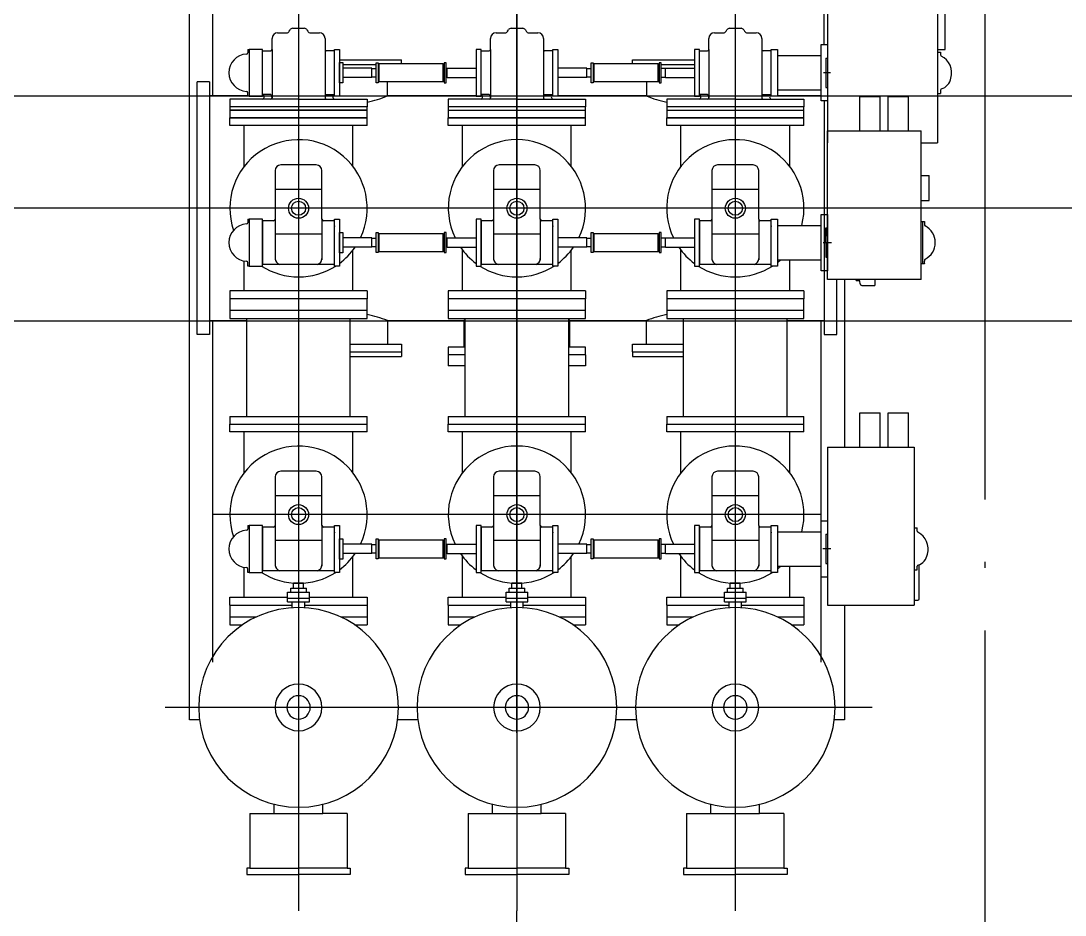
# Model space of a CAD drawing. Header units: millimetres. Extents: x 198973 to 283123, y 132052 to 191502.
# Drawn here: x 239970 to 243317, y 166158 to 169025 of the extents above; entities that cross this region are included whole.
import ezdxf

# ---------------------------------------------------------------- set-up
doc = ezdxf.new("R2010")
doc.units = ezdxf.units.MM
doc.header["$LTSCALE"] = 1000
for name, pattern in [('CENTER', [2, 1.25, -0.25, 0.25, -0.25]), ('CENTER2', [1.125, 0.75, -0.125, 0.125, -0.125]), ('DOTE', [2.42, 2, -0.2, 0.02, -0.2]), ('G', [2, 1.25, -0.25, 0.25, -0.25])]:
    doc.linetypes.add(name, pattern=pattern)
doc.layers.get('DEFPOINTS').update_dxf_attribs({"color": 8})
for name, color, linetype in [('01', 8, 'Continuous'), ('05', 8, 'G'), ('DOTE', 8, 'CENTER'), ('PUB_HATCH', 8, 'Continuous')]:
    doc.layers.add(name, color=color, linetype=linetype)

# ---------------------------------------------------------------- blocks, each defined once
blk = doc.blocks.new('角隔CJK机构2')
at = {"layer": '01'}
for p, q in [((-118, 0), (358, 0)), ((0, 4.5), (-47, 4.5)), ((-47, 4.5), (-47, 0)), ((0, 4.5), (47, 4.5)), ((47, 4.5), (21, 4.5)), ((47, 4.5), (47, 0)), ((358, 0), (358, -301)), ((-118, -301), (-118, 0)), ((-47, 0), (-47.5, 0)), ((47, 0), (47.5, 0)), ((-121, -91.9), (-121, -101.3)), ((-121, -91.9), (-119, -91.9)), ((-121, -91.9), (-121, -101.3)), ((-121, -94.9), (-121, -92.4)), ((-119, -91.9), (-118, -91.9)), ((-137, -110.1), (-137, -151.9)), ((-132.4, -105.1), (-123.7, -104.3)), ((358, -103.8), (468, -103.8)), ((468, -103.8), (468, -168.8)), ((-118, -151.9), (-137, -151.9)), ((358, -168.8), (468, -168.8)), ((358, -194.6), (468, -194.6)), ((468, -194.6), (468, -259.6)), ((358, -259.6), (468, -259.6)), ((-118, -301), (358, -301)), ((-68, -311), (-68, -301)), ((68, -301), (68, -311)), ((135, -301), (135, -326)), ((215, -301), (215, -326)), ((-68, -306), (68, -306)), ((-66.5, -311), (-68, -311)), ((-66.5, -311), (-59.5, -311)), ((-57.1, -311), (-59.5, -311)), ((68, -311), (57.1, -311)), ((135, -326), (215, -326))]:
    blk.add_line(p, q, dxfattribs=at)
for centre, radius, start, end in [((-132, -110.1), 5, 95, 180), ((-124, -101.3), 3, 275, 0), ((-57.1, -315), 4, 26.9444, 90), ((0, -286), 60, 206.9444, 333.0556), ((57.1, -315), 4, 90, 153.0556)]:
    blk.add_arc(centre, radius, start, end, dxfattribs=at)
at = {"layer": '05'}
blk.add_line((0, 13.7), (0, -13.2), dxfattribs=at)
blk = doc.blocks.new('轴连装配511125015H01')
at = {"layer": '01'}
for p, q in [((-29.5, -215), (-29.5, -10)), ((-29.5, -10), (29.5, -10)), ((-28.5, -7), (-28.5, -10)), ((28.5, -10), (28.5, -7)), ((29.5, -10), (29.5, -215)), ((-29.5, -215), (29.5, -215)), ((-28.5, -218), (-28.5, -215)), ((28.5, -215), (28.5, -218))]:
    blk.add_line(p, q, dxfattribs=at)
for points in [[(32, 0), (32, -7), (-32, -7), (-32, 0)], [(32, -225), (32, -218), (-32, -218), (-32, -225)]]:
    blk.add_lwpolyline(points, close=True, dxfattribs=at)
blk = doc.blocks.new('分合指示罩')
at = {"layer": '01'}
for p, q in [((-75, 5), (-63.9, 5)), ((-75, 0), (-75, 5)), ((75, 0), (-75, 0)), ((75, 5), (63.9, 5)), ((75, 5), (75, 0))]:
    blk.add_line(p, q, dxfattribs=at)
for centre, radius, start, end in [((0, 5), 60, 3.5833, 176.4167), ((-63.9, 9), 4, 270, 356.4167), ((63.9, 9), 4, 183.5833, 270)]:
    blk.add_arc(centre, radius, start, end, dxfattribs=at)
blk = doc.blocks.new('连接架1')
at = {"layer": '01'}
for p, q in [((-55, -20), (-55, -160)), ((55, -20), (55, -160))]:
    blk.add_line(p, q, dxfattribs=at)
for points in [[(-75, 0), (75, 0), (75, -20), (-75, -20)], [(-90, -160), (90, -160), (90, -180), (-90, -180)]]:
    blk.add_lwpolyline(points, close=True, dxfattribs=at)
blk = doc.blocks.new('接地开关底座2')
at = {"layer": '01'}
for p, q in [((153, 272.5), (181.7, 272.5)), ((190.3, 277.5), (192.9, 282)), ((201.6, 287), (220, 287)), ((220, 287), (238.4, 287)), ((247.1, 282), (249.7, 277.5)), ((258.3, 272.5), (287, 272.5)), ((135, 219), (135, 254.5)), ((305, 254.5), (305, 219)), ((105, 74.5), (105, 214.5)), ((105, 214.5), (131, 214.5)), ((135, 219), (135, 66)), ((305, 219), (305, 66)), ((335, 214.5), (309, 214.5)), ((335, 74.5), (335, 214.5)), ((131, 74.5), (105, 74.5)), ((309, 74.5), (335, 74.5)), ((0, 60), (0, 35)), ((220, 60), (0, 60)), ((0, 35), (0, 0)), ((440, 35), (0, 35)), ((135, 66), (135, 64)), ((220, 60), (440, 60)), ((305, 66), (305, 64)), ((440, 60), (440, 35)), ((440, 0), (440, 35)), ((0, 0), (440, 0))]:
    blk.add_line(p, q, dxfattribs=at)
for centre, radius, start, end in [((153, 254.5), 18, 90, 180), ((181.7, 282.5), 10, 270, 330.2057), ((201.6, 277), 10, 90, 150.2057), ((238.4, 277), 10, 29.7943, 90), ((258.3, 282.5), 10, 209.7943, 270), ((287, 254.5), 18, 0, 90), ((131, 218.5), 4, 270, 0), ((309, 218.5), 4, 180, 270), ((102.2, 67.2), 7.75, 290.7723, 69.2277), ((124.1, 66), 10.9, 357.1975, 50.7274), ((315.9, 66), 10.9, 129.2726, 182.8025), ((337.8, 67.2), 7.75, 110.7723, 249.2277), ((131, 64), 4, 270, 0), ((309, 64), 4, 180, 270)]:
    blk.add_arc(centre, radius, start, end, dxfattribs=at)
at = {"layer": 'DEFPOINTS', "color": 7, "linetype": 'ByBlock'}
for p in [(135, 171.6), (305, 171.6)]:
    blk.add_point(p, dxfattribs=at)
blk = doc.blocks.new('户内倒装PT俯视图')
at = {"layer": '01'}
for p, q in [((-515, 166), (-535, 166)), ((-535, 166), (-535, 0)), ((-515, 156), (-515, 166)), ((-515, 156), (-515, 0)), ((-340, 156), (-515, 156)), ((-340, 156), (-340, 78)), ((-340, -78), (-340, 78)), ((-340, 78), (-310.3, 78)), ((338, -35), (338, 35)), ((338, 35), (350, 35)), ((350, -35), (350, 35)), ((350, 35), (370, 35)), ((370, -35), (370, 35)), ((-535, -166), (-535, 0)), ((-515, -156), (-515, 0)), ((319.4, 20), (338, 20)), ((370, 25), (382, 25)), ((382, -25), (382, 25)), ((382, 16), (399, 16)), ((399, -16), (399, 16)), ((319.4, -20), (338, -20)), ((370, -25), (382, -25)), ((382, -16), (399, -16)), ((338, -35), (350, -35)), ((350, -35), (370, -35)), ((-340, -156), (-340, -78)), ((-340, -78), (-310.3, -78)), ((-515, -166), (-535, -166)), ((-515, -156), (-515, -166)), ((-340, -156), (-515, -156))]:
    blk.add_line(p, q, dxfattribs=at)
for radius in [320, 75, 37.5]:
    blk.add_circle((0, 0), radius, dxfattribs=at)
blk = doc.blocks.new('普通接地电动机构2')
at = {"layer": '01', "ltscale": 10}
for p, q in [((326, 0), (-180, 0)), ((-180, 0), (-180, -278)), ((-47, 5), (-47, 0)), ((47, 5), (-47, 5)), ((47, 5), (47, 0)), ((326, 0), (326, -278)), ((326, 0), (326, -278))]:
    blk.add_line(p, q, dxfattribs=at)
at = {"layer": '01'}
for p, q in [((326, -103.8), (436, -103.8)), ((436, -103.8), (436, -168.8)), ((326, -168.8), (436, -168.8)), ((326, -194.6), (436, -194.6)), ((436, -194.6), (436, -259.6)), ((326, -259.6), (436, -259.6)), ((326, -278), (-180, -278)), ((-163.9, -278), (-163.9, -290)), ((-163.9, -278), (-163.9, -290)), ((-156.9, -278), (-163.9, -278)), ((-159.9, -294), (-50.7, -294)), ((-80.3, -278), (-156.9, -278)), ((-66.5, -278.1), (-66.5, -288.1)), ((-66.5, -288.1), (-55.5, -288.1)), ((57.1, -288.1), (68, -288.1)), ((68, -278.1), (68, -288.1))]:
    blk.add_line(p, q, dxfattribs=at)
for centre, radius, start, end in [((-159.9, -290), 4, 180, 270), ((-55.5, -292.1), 4, 26.9444, 90), ((-10.7, -278.1), 43, 196.4381, 261.6634), ((0, -263.1), 60, 253.5961, 333.0556), ((57.1, -292.1), 4, 90, 153.0556)]:
    blk.add_arc(centre, radius, start, end, dxfattribs=at)
at = {"layer": '05', "color": 1, "linetype": 'CENTER2', "lineweight": -3}
blk.add_line((0, -11), (0, 14.5), dxfattribs=at)

msp = doc.modelspace()

# ---------------------------------------------------------------- linework, layer by layer
at = {"layer": 'DOTE', "linetype": 'DOTE'}
msp.add_line((243060.4, 184011), (243060.4, 162168.4), dxfattribs=at)
at = {"layer": 'PUB_HATCH'}
for p, q in [((241560.4, 173373.2, 0), (241560.4, 166172.2, 0)), ((241560.4, 166742.7, 0), (241560.4, 172713.5, 0)), ((242260.4, 171717, 0), (242260.4, 166172.2, 0)), ((242545.4, 168948.5, 0), (242545.4, 169324, 0)), ((242908.4, 169265.5, 0), (242908.4, 168633.5, 0)), ((240585.4, 168784, 0), (240585.4, 169164, 0)), ((242933.5, 168932.5, 0), (242933.5, 169092.5, 0)), ((240745.4, 168933.5, 0), (240702.4, 168933.5, 0)), ((240702.4, 168933.5, 0), (240702.4, 168783.5, 0)), ((240745.4, 168783.5, 0), (240745.4, 168933.5, 0)), ((242908.4, 168932.5, 0), (242933.5, 168932.5, 0)), ((240991.4, 168899.4, 0), (241190.4, 168899.4, 0)), ((241190.4, 168888, 0), (241190.4, 168899.4, 0)), ((241930.4, 168888, 0), (241930.4, 168899.4, 0)), ((241930.4, 168899.4, 0), (242129.4, 168899.4, 0)), ((242908.5, 168924.9, 0), (242918.5, 168924.9, 0)), ((242918.5, 168924.9, 0), (242918.5, 168915.5, 0)), ((240991.4, 168891, 0), (241002.4, 168891, 0)), ((240991.4, 168826, 0), (240991.4, 168891, 0)), ((241002.4, 168891, 0), (241002.4, 168826, 0)), ((241002.4, 168884.4, 0), (241108.9, 168884.4, 0)), ((241095.4, 168873.5, 0), (241002.4, 168873.5, 0)), ((241095.4, 168843.5, 0), (241095.4, 168873.5, 0)), ((241095.4, 168844.5, 0), (241095.4, 168872.5, 0)), ((241095.4, 168872.5, 0), (241108.9, 168872.5, 0)), ((241336.4, 168872.5, 0), (241333.9, 168872.5, 0)), ((241336.4, 168843.5, 0), (241336.4, 168873.5, 0)), ((241336.4, 168873.5, 0), (241429.4, 168873.5, 0)), ((241336.4, 168844.5, 0), (241336.4, 168872.5, 0)), ((241784.4, 168873.5, 0), (241691.4, 168873.5, 0)), ((241784.4, 168843.5, 0), (241784.4, 168873.5, 0)), ((241784.4, 168844.5, 0), (241784.4, 168872.5, 0)), ((241784.4, 168872.5, 0), (241797.9, 168872.5, 0)), ((242022.9, 168884.4, 0), (242129.4, 168884.4, 0)), ((242036.4, 168872.5, 0), (242022.9, 168872.5, 0)), ((242036.4, 168843.5, 0), (242036.4, 168873.5, 0)), ((242036.4, 168873.5, 0), (242129.4, 168873.5, 0)), ((242036.4, 168844.5, 0), (242036.4, 168872.5, 0)), ((240535.4, 168019, 0), (240535.4, 168829, 0)), ((240575.4, 168829, 0), (240535.4, 168829, 0)), ((240575.4, 168829, 0), (240575.4, 168019, 0)), ((241095.4, 168843.5, 0), (241002.4, 168843.5, 0)), ((241108.9, 168844.5, 0), (241095.4, 168844.5, 0)), ((241145.4, 168784, 0), (241145.4, 168829, 0)), ((241333.9, 168844.5, 0), (241336.4, 168844.5, 0)), ((241336.4, 168843.5, 0), (241429.4, 168843.5, 0)), ((241784.4, 168843.5, 0), (241691.4, 168843.5, 0)), ((241797.9, 168844.5, 0), (241784.4, 168844.5, 0)), ((241975.4, 168829, 0), (241975.4, 168784, 0)), ((242022.9, 168844.5, 0), (242036.4, 168844.5, 0)), ((242036.4, 168843.5, 0), (242129.4, 168843.5, 0)), ((241002.4, 168826, 0), (240991.4, 168826, 0)), ((242918.5, 168802.9, 0), (242918.5, 168792, 0)), ((223664.4, 168784, 0), (248610.4, 168784, 0)), ((240697.4, 168784, 0), (240575.4, 168784, 0)), ((240702.4, 168783.5, 0), (240745.4, 168783.5, 0)), ((240749.9, 168784, 0), (240745.4, 168784, 0)), ((241429.4, 168784, 0), (241145.4, 168784, 0)), ((241449.9, 168784, 0), (241445.4, 168784, 0)), ((241675.4, 168784, 0), (241670.9, 168784, 0)), ((241975.4, 168784, 0), (241691.4, 168784, 0)), ((242535.4, 168784, 0), (242395.4, 168784, 0)), ((242545.4, 168768.5, 0), (242545.4, 168019, 0)), ((242908.5, 168792, 0), (242918.5, 168792, 0)), ((241080.4, 168739, 0), (240640.4, 168739, 0)), ((240640.4, 168739, 0), (241080.4, 168739, 0)), ((241340.4, 168739, 0), (241780.4, 168739, 0)), ((242040.4, 168739, 0), (242480.4, 168739, 0)), ((240640.4, 168689, 0), (240640.4, 168714, 0)), ((240640.4, 168714, 0), (241080.4, 168714, 0)), ((241080.4, 168714, 0), (240640.4, 168714, 0)), ((241080.4, 168689, 0), (241080.4, 168714, 0)), ((241340.4, 168689, 0), (241340.4, 168714, 0)), ((241340.4, 168714, 0), (241780.4, 168714, 0)), ((241780.4, 168714, 0), (241340.4, 168714, 0)), ((241780.4, 168689, 0), (241780.4, 168714, 0)), ((242040.4, 168689, 0), (242040.4, 168714, 0)), ((242040.4, 168714, 0), (242480.4, 168714, 0)), ((242480.4, 168714, 0), (242040.4, 168714, 0)), ((242480.4, 168689, 0), (242480.4, 168714, 0)), ((241080.4, 168689, 0), (240640.4, 168689, 0)), ((240686.2, 168558.3, 0), (240686.2, 168689, 0)), ((241034.6, 168558.3, 0), (241034.6, 168689, 0)), ((241780.4, 168689, 0), (241340.4, 168689, 0)), ((241386.2, 168558.3, 0), (241386.2, 168689, 0)), ((241734.6, 168558.3, 0), (241734.6, 168689, 0)), ((242480.4, 168689, 0), (242040.4, 168689, 0)), ((242086.2, 168558.3, 0), (242086.2, 168689, 0)), ((242434.6, 168558.3, 0), (242434.6, 168689, 0)), ((240917.4, 168563, 0), (240803.4, 168563, 0)), ((241617.4, 168563, 0), (241503.4, 168563, 0)), ((242317.4, 168563, 0), (242203.4, 168563, 0)), ((240785.4, 168545, 0), (240785.4, 168389, 0)), ((240935.4, 168389, 0), (240935.4, 168545, 0)), ((241485.4, 168545, 0), (241485.4, 168389, 0)), ((241635.4, 168389, 0), (241635.4, 168545, 0)), ((242185.4, 168545, 0), (242185.4, 168389, 0)), ((242335.4, 168389, 0), (242335.4, 168545, 0)), ((240785.4, 168484.9, 0), (240935.4, 168484.9, 0)), ((241485.4, 168484.9, 0), (241635.4, 168484.9, 0)), ((242185.4, 168484.9, 0), (242335.4, 168484.9, 0)), ((248856.4, 168424, 0), (222510.4, 168424, 0)), ((242699.5, 168423.9, 0), (240432.9, 168423.9, 0)), ((240745.4, 168389, 0), (240702.4, 168389, 0)), ((240702.4, 168389, 0), (240702.4, 168239, 0)), ((240745.4, 168239, 0), (240745.4, 168389, 0)), ((240780.4, 168384, 0), (240745.4, 168384, 0)), ((240745.4, 168384, 0), (240745.4, 168244, 0)), ((240785.4, 168388.6, 0), (240785.4, 168314, 0)), ((240935.4, 168388.6, 0), (240935.4, 168314, 0)), ((240975.4, 168384, 0), (240940.4, 168384, 0)), ((240975.4, 168239.5, 0), (240975.4, 168384, 0)), ((241480.4, 168384, 0), (241445.4, 168384, 0)), ((241445.4, 168384, 0), (241445.4, 168244, 0)), ((241485.4, 168388.6, 0), (241485.4, 168314, 0)), ((241635.4, 168388.6, 0), (241635.4, 168314, 0)), ((241675.4, 168384, 0), (241640.4, 168384, 0)), ((241675.4, 168239.5, 0), (241675.4, 168384, 0)), ((242180.4, 168384, 0), (242145.4, 168384, 0)), ((242145.4, 168384, 0), (242145.4, 168244, 0)), ((242185.4, 168388.6, 0), (242185.4, 168314, 0)), ((242335.4, 168388.6, 0), (242335.4, 168314, 0)), ((242375.4, 168384, 0), (242340.4, 168384, 0)), ((242375.4, 168239.5, 0), (242375.4, 168384, 0)), ((240785.5, 168342.1, 0), (240935.4, 168342, 0)), ((240991.4, 168281.5, 0), (240991.4, 168346.5, 0)), ((240991.4, 168346.5, 0), (241002.4, 168346.5, 0)), ((241002.4, 168346.5, 0), (241002.4, 168281.5, 0)), ((241095.4, 168329, 0), (241002.4, 168329, 0)), ((241095.4, 168299, 0), (241095.4, 168329, 0)), ((241095.4, 168328, 0), (241108.9, 168328, 0)), ((241095.4, 168300, 0), (241095.4, 168328, 0)), ((241336.4, 168328, 0), (241333.9, 168328, 0)), ((241336.4, 168299, 0), (241336.4, 168329, 0)), ((241336.4, 168329, 0), (241429.4, 168329, 0)), ((241336.4, 168300, 0), (241336.4, 168328, 0)), ((241485.5, 168342.1, 0), (241635.4, 168342, 0)), ((241784.4, 168329, 0), (241691.4, 168329, 0)), ((241784.4, 168299, 0), (241784.4, 168329, 0)), ((241784.4, 168300, 0), (241784.4, 168328, 0)), ((241784.4, 168328, 0), (241797.9, 168328, 0)), ((242036.4, 168328, 0), (242022.9, 168328, 0)), ((242036.4, 168329, 0), (242129.4, 168329, 0)), ((242036.4, 168299, 0), (242036.4, 168329, 0)), ((242036.4, 168300, 0), (242036.4, 168328, 0)), ((242185.5, 168342.1, 0), (242335.4, 168342, 0)), ((240785.4, 168314, 0), (240785.4, 168259, 0)), ((240935.4, 168314, 0), (240935.4, 168259, 0)), ((241095.4, 168299, 0), (241002.4, 168299, 0)), ((241108.9, 168300, 0), (241095.4, 168300, 0)), ((241333.9, 168300, 0), (241336.4, 168300, 0)), ((241336.4, 168299, 0), (241429.4, 168299, 0)), ((241485.4, 168314, 0), (241485.4, 168259, 0)), ((241635.4, 168314, 0), (241635.4, 168259, 0)), ((241784.4, 168299, 0), (241691.4, 168299, 0)), ((241797.9, 168300, 0), (241784.4, 168300, 0)), ((242022.9, 168300, 0), (242036.4, 168300, 0)), ((242036.4, 168299, 0), (242129.4, 168299, 0)), ((242185.4, 168314, 0), (242185.4, 168259, 0)), ((242335.4, 168314, 0), (242335.4, 168259, 0)), ((241002.4, 168281.5, 0), (240991.4, 168281.5, 0)), ((241034.6, 168159, 0), (241034.6, 168289.6, 0)), ((241386.2, 168159, 0), (241386.2, 168289.6, 0)), ((241734.6, 168159, 0), (241734.6, 168289.6, 0)), ((242086.2, 168159, 0), (242086.2, 168289.6, 0)), ((242434.6, 168159, 0), (242434.6, 168259, 0)), ((240686.2, 168159, 0), (240686.2, 168255, 0)), ((240702.4, 168239, 0), (240745.4, 168239, 0)), ((240975.4, 168244, 0), (240745.4, 168244, 0)), ((241675.4, 168244, 0), (241445.4, 168244, 0)), ((242375.4, 168244, 0), (242145.4, 168244, 0)), ((242585.4, 168019, 0), (242585.4, 168196, 0)), ((241080.4, 168159, 0), (240640.4, 168159, 0)), ((240640.4, 168159, 0), (240640.4, 168134, 0)), ((241080.4, 168159, 0), (241080.4, 168134, 0)), ((241780.4, 168159, 0), (241340.4, 168159, 0)), ((241340.4, 168159, 0), (241340.4, 168134, 0)), ((241780.4, 168159, 0), (241780.4, 168134, 0)), ((242040.4, 168159, 0), (242040.4, 168134, 0)), ((242480.4, 168159, 0), (242040.4, 168159, 0)), ((242480.4, 168159, 0), (242480.4, 168134, 0)), ((241080.4, 168134, 0), (240640.4, 168134, 0)), ((240640.4, 168134, 0), (240640.4, 168096, 0)), ((241080.4, 168096, 0), (241080.4, 168134, 0)), ((241780.4, 168134, 0), (241340.4, 168134, 0)), ((241340.4, 168134, 0), (241340.4, 168096, 0)), ((241780.4, 168096, 0), (241780.4, 168134, 0)), ((242040.4, 168134, 0), (242040.4, 168096, 0)), ((242480.4, 168134, 0), (242040.4, 168134, 0)), ((242480.4, 168096, 0), (242480.4, 168134, 0)), ((241080.4, 168096, 0), (240640.4, 168096, 0)), ((240640.4, 168096, 0), (240640.4, 168071, 0)), ((241080.4, 168071, 0), (241080.4, 168096, 0)), ((241780.4, 168096, 0), (241340.4, 168096, 0)), ((241340.4, 168096, 0), (241340.4, 168071, 0)), ((241780.4, 168071, 0), (241780.4, 168096, 0)), ((242040.4, 168096, 0), (242040.4, 168071, 0)), ((242480.4, 168096, 0), (242040.4, 168096, 0)), ((242480.4, 168071, 0), (242480.4, 168096, 0)), ((223889.4, 168064, 0), (248833.4, 168063.6, 0)), ((240575.4, 168064, 0), (240694.4, 168064, 0)), ((240585.4, 166969.5, 0), (240585.4, 168064, 0)), ((240640.4, 168071, 0), (241080.4, 168071, 0)), ((241145.4, 168064, 0), (241390.4, 168064, 0)), ((241145.4, 168064, 0), (241145.4, 167988.5, 0)), ((241340.4, 168071, 0), (241780.4, 168071, 0)), ((241390.4, 168064, 0), (241390.4, 167979, 0)), ((241730.4, 168064, 0), (241975.4, 168064, 0)), ((241730.4, 167979, 0), (241730.4, 168064, 0)), ((241975.4, 167988.5, 0), (241975.4, 168064, 0)), ((242040.4, 168071, 0), (242480.4, 168071, 0)), ((242426.4, 168064, 0), (242545.4, 168064, 0)), ((242535.4, 166969.5, 0), (242535.4, 168064, 0)), ((240575.4, 168019, 0), (240535.4, 168019, 0)), ((242545.4, 168019, 0), (242585.4, 168019, 0)), ((241026.4, 167988.5, 0), (241190.4, 167988.5, 0)), ((241026.4, 167963.5, 0), (241190.4, 167963.5, 0)), ((241190.4, 167988.5, 0), (241190.4, 167963.5, 0)), ((241190.4, 167963.5, 0), (241190.4, 167948.5, 0)), ((241340.4, 167979, 0), (241340.4, 167954, 0)), ((241394.4, 167979, 0), (241340.4, 167979, 0)), ((241390.4, 167984, 0), (241390.4, 167979, 0)), ((241780.4, 167979, 0), (241726.4, 167979, 0)), ((241730.4, 167979, 0), (241730.4, 167984, 0)), ((241780.4, 167954, 0), (241780.4, 167979, 0)), ((241930.4, 167963.5, 0), (241930.4, 167988.5, 0)), ((241930.4, 167988.5, 0), (242094.4, 167988.5, 0)), ((241930.4, 167963.5, 0), (241930.4, 167948.5, 0)), ((241930.4, 167963.5, 0), (242094.4, 167963.5, 0)), ((241026.4, 167948.5, 0), (241190.4, 167948.5, 0)), ((241340.4, 167954, 0), (241340.4, 167919, 0)), ((241394.4, 167954, 0), (241340.4, 167954, 0)), ((241780.4, 167954, 0), (241726.4, 167954, 0)), ((241780.4, 167954, 0), (241780.4, 167919, 0)), ((241930.4, 167948.5, 0), (242094.4, 167948.5, 0)), ((241394.4, 167919, 0), (241340.4, 167919, 0)), ((241780.4, 167919, 0), (241726.4, 167919, 0)), ((240640.4, 167757, 0), (241080.4, 167757, 0)), ((240640.4, 167757, 0), (240640.4, 167732, 0)), ((241080.4, 167732, 0), (241080.4, 167757, 0)), ((241340.4, 167757, 0), (241780.4, 167757, 0)), ((241340.4, 167757, 0), (241340.4, 167732, 0)), ((241780.4, 167732, 0), (241780.4, 167757, 0)), ((242040.4, 167757, 0), (242040.4, 167732, 0)), ((242040.4, 167757, 0), (242480.4, 167757, 0)), ((242480.4, 167732, 0), (242480.4, 167757, 0)), ((240640.4, 167732, 0), (241080.4, 167732, 0)), ((240640.4, 167707, 0), (240640.4, 167732, 0)), ((241080.4, 167707, 0), (241080.4, 167732, 0)), ((241340.4, 167732, 0), (241780.4, 167732, 0)), ((241340.4, 167707, 0), (241340.4, 167732, 0)), ((241780.4, 167707, 0), (241780.4, 167732, 0)), ((242040.4, 167707, 0), (242040.4, 167732, 0)), ((242040.4, 167732, 0), (242480.4, 167732, 0)), ((242480.4, 167707, 0), (242480.4, 167732, 0)), ((240860.4, 167707, 0), (240640.4, 167707, 0)), ((240686.2, 167576.4, 0), (240686.2, 167707, 0)), ((241080.4, 167707, 0), (240860.4, 167707, 0)), ((241034.6, 167576.4, 0), (241034.6, 167707, 0)), ((241560.4, 167707, 0), (241340.4, 167707, 0)), ((241386.2, 167576.4, 0), (241386.2, 167707, 0)), ((241780.4, 167707, 0), (241560.4, 167707, 0)), ((241734.6, 167576.4, 0), (241734.6, 167707, 0)), ((242260.4, 167707, 0), (242040.4, 167707, 0)), ((242086.2, 167576.4, 0), (242086.2, 167707, 0)), ((242480.4, 167707, 0), (242260.4, 167707, 0)), ((242434.6, 167576.4, 0), (242434.6, 167707, 0)), ((240785.4, 167563, 0), (240785.4, 167407, 0)), ((240917.4, 167581, 0), (240803.4, 167581, 0)), ((240935.4, 167407, 0), (240935.4, 167563, 0)), ((241485.4, 167563, 0), (241485.4, 167407, 0)), ((241617.4, 167581, 0), (241503.4, 167581, 0)), ((241635.4, 167407, 0), (241635.4, 167563, 0)), ((242185.4, 167563, 0), (242185.4, 167407, 0)), ((242317.4, 167581, 0), (242203.4, 167581, 0)), ((242335.4, 167407, 0), (242335.4, 167563, 0)), ((240785.4, 167503, 0), (240935.4, 167503, 0)), ((241485.4, 167503, 0), (241635.4, 167503, 0)), ((242185.4, 167503, 0), (242335.4, 167503, 0)), ((242536.9, 167442, 0), (240584, 167442, 0)), ((240745.4, 167407, 0), (240702.4, 167407, 0)), ((240702.4, 167407, 0), (240702.4, 167257, 0)), ((240745.4, 167257, 0), (240745.4, 167407, 0)), ((240780.4, 167402, 0), (240745.4, 167402, 0)), ((240745.4, 167402, 0), (240745.4, 167262, 0)), ((240785.4, 167406.6, 0), (240785.4, 167332, 0)), ((240935.4, 167406.6, 0), (240935.4, 167332, 0)), ((240975.4, 167402, 0), (240940.4, 167402, 0)), ((240975.4, 167257.5, 0), (240975.4, 167402, 0)), ((241480.4, 167402, 0), (241445.4, 167402, 0)), ((241445.4, 167402, 0), (241445.4, 167262, 0)), ((241485.4, 167406.6, 0), (241485.4, 167332, 0)), ((241635.4, 167406.6, 0), (241635.4, 167332, 0)), ((241675.4, 167402, 0), (241640.4, 167402, 0)), ((241675.4, 167257.5, 0), (241675.4, 167402, 0)), ((242180.4, 167402, 0), (242145.4, 167402, 0)), ((242145.4, 167402, 0), (242145.4, 167262, 0)), ((242185.4, 167406.6, 0), (242185.4, 167332, 0)), ((242335.4, 167406.6, 0), (242335.4, 167332, 0)), ((242375.4, 167402, 0), (242340.4, 167402, 0)), ((242375.4, 167257.5, 0), (242375.4, 167402, 0)), ((240785.5, 167360.2, 0), (240935.4, 167360, 0)), ((240991.4, 167299.5, 0), (240991.4, 167364.5, 0)), ((240991.4, 167364.5, 0), (241002.4, 167364.5, 0)), ((241002.4, 167364.5, 0), (241002.4, 167299.5, 0)), ((241485.5, 167360.2, 0), (241635.4, 167360, 0)), ((242185.5, 167360.2, 0), (242335.4, 167360, 0)), ((240785.4, 167332, 0), (240785.4, 167277, 0)), ((240935.4, 167332, 0), (240935.4, 167277, 0)), ((241095.4, 167347, 0), (241002.4, 167347, 0)), ((241095.4, 167317, 0), (241095.4, 167347, 0)), ((241095.4, 167346, 0), (241108.9, 167346, 0)), ((241095.4, 167318, 0), (241095.4, 167346, 0)), ((241336.4, 167346, 0), (241333.9, 167346, 0)), ((241336.4, 167317, 0), (241336.4, 167347, 0)), ((241336.4, 167347, 0), (241429.4, 167347, 0)), ((241336.4, 167318, 0), (241336.4, 167346, 0)), ((241485.4, 167332, 0), (241485.4, 167277, 0)), ((241635.4, 167332, 0), (241635.4, 167277, 0)), ((241784.4, 167347, 0), (241691.4, 167347, 0)), ((241784.4, 167317, 0), (241784.4, 167347, 0)), ((241784.4, 167318, 0), (241784.4, 167346, 0)), ((241784.4, 167346, 0), (241797.9, 167346, 0)), ((242036.4, 167346, 0), (242022.9, 167346, 0)), ((242036.4, 167347, 0), (242129.4, 167347, 0)), ((242036.4, 167317, 0), (242036.4, 167347, 0)), ((242036.4, 167318, 0), (242036.4, 167346, 0)), ((242185.4, 167332, 0), (242185.4, 167277, 0)), ((242335.4, 167332, 0), (242335.4, 167277, 0)), ((241002.4, 167299.5, 0), (240991.4, 167299.5, 0)), ((241095.4, 167317, 0), (241002.4, 167317, 0)), ((241034.6, 167177, 0), (241034.6, 167307.6, 0)), ((241108.9, 167318, 0), (241095.4, 167318, 0)), ((241333.9, 167318, 0), (241336.4, 167318, 0)), ((241336.4, 167317, 0), (241429.4, 167317, 0)), ((241386.2, 167177, 0), (241386.2, 167307.6, 0)), ((241784.4, 167317, 0), (241691.4, 167317, 0)), ((241734.6, 167177, 0), (241734.6, 167307.6, 0)), ((241797.9, 167318, 0), (241784.4, 167318, 0)), ((242022.9, 167318, 0), (242036.4, 167318, 0)), ((242036.4, 167317, 0), (242129.4, 167317, 0)), ((242086.2, 167177, 0), (242086.2, 167307.6, 0)), ((240686.2, 167177, 0), (240686.2, 167273.1, 0)), ((240702.4, 167257, 0), (240745.4, 167257, 0)), ((240975.4, 167262, 0), (240745.4, 167262, 0)), ((241675.4, 167262, 0), (241445.4, 167262, 0)), ((242375.4, 167262, 0), (242145.4, 167262, 0)), ((242434.6, 167177, 0), (242434.6, 167277, 0)), ((240640.4, 167177, 0), (240825.4, 167177, 0)), ((240640.4, 167152, 0), (240640.4, 167177, 0)), ((240895.4, 167177, 0), (241080.4, 167177, 0)), ((241080.4, 167177, 0), (241080.4, 167152, 0)), ((241340.4, 167177, 0), (241525.4, 167177, 0)), ((241340.4, 167152, 0), (241340.4, 167177, 0)), ((241595.4, 167177, 0), (241780.4, 167177, 0)), ((241780.4, 167177, 0), (241780.4, 167152, 0)), ((242040.4, 167152, 0), (242040.4, 167177, 0)), ((242040.4, 167177, 0), (242225.4, 167177, 0)), ((242295.4, 167177, 0), (242480.4, 167177, 0)), ((242480.4, 167177, 0), (242480.4, 167152, 0)), ((240640.4, 167152, 0), (240840.4, 167152, 0)), ((240640.4, 167152, 0), (240640.4, 167114, 0)), ((240880.4, 167152, 0), (241080.4, 167152, 0)), ((241080.4, 167152, 0), (241080.4, 167114, 0)), ((241340.4, 167152, 0), (241540.4, 167152, 0)), ((241340.4, 167152, 0), (241340.4, 167114, 0)), ((241580.4, 167152, 0), (241780.4, 167152, 0)), ((241780.4, 167152, 0), (241780.4, 167114, 0)), ((242040.4, 167152, 0), (242240.4, 167152, 0)), ((242040.4, 167152, 0), (242040.4, 167114, 0)), ((242280.4, 167152, 0), (242480.4, 167152, 0)), ((242480.4, 167152, 0), (242480.4, 167114, 0)), ((240640.4, 167114, 0), (240640.4, 167089, 0)), ((240640.4, 167114, 0), (240725.1, 167114, 0)), ((240640.4, 167089, 0), (240681.1, 167089, 0)), ((240995.7, 167114, 0), (241080.4, 167114, 0)), ((241039.8, 167089, 0), (241080.4, 167089, 0)), ((241080.4, 167114, 0), (241080.4, 167089, 0)), ((241340.4, 167114, 0), (241340.4, 167089, 0)), ((241340.4, 167114, 0), (241425.1, 167114, 0)), ((241340.4, 167089, 0), (241381.1, 167089, 0)), ((241695.7, 167114, 0), (241780.4, 167114, 0)), ((241739.8, 167089, 0), (241780.4, 167089, 0)), ((241780.4, 167114, 0), (241780.4, 167089, 0)), ((242040.4, 167114, 0), (242125.1, 167114, 0)), ((242040.4, 167114, 0), (242040.4, 167089, 0)), ((242040.4, 167089, 0), (242081.1, 167089, 0)), ((242395.7, 167114, 0), (242480.4, 167114, 0)), ((242439.8, 167089, 0), (242480.4, 167089, 0)), ((242480.4, 167114, 0), (242480.4, 167089, 0)), ((242699.5, 166823.9, 0), (240432.9, 166823.9, 0)), ((241560.4, 165927.6, 0), (241560.4, 166172.2, 0))]:
    msp.add_line(p, q, dxfattribs=at)
at = {"layer": 'PUB_HATCH', "ltscale": 0.1}
msp.add_line((240860.4, 171717, 0), (240860.4, 166172.2, 0), dxfattribs=at)
at = {"layer": 'PUB_HATCH', "ltscale": 10}
for p, q in [((242555.4, 169265.5, 0), (242555.4, 168633.5, 0)), ((242550.4, 168905.5, 0), (242550.4, 168811.5, 0)), ((242550.4, 168905.5, 0), (242555.4, 168905.5, 0)), ((242550.4, 168905.4, 0), (242555.4, 168905.4, 0)), ((242550.4, 168905.4, 0), (242550.4, 168811.4, 0)), ((242550.4, 168811.5, 0), (242555.4, 168811.5, 0)), ((242550.4, 168811.4, 0), (242555.4, 168811.4, 0)), ((242856.4, 168633.5, 0), (242908.4, 168633.5, 0))]:
    msp.add_line(p, q, dxfattribs=at)
at = {"layer": 'PUB_HATCH', "color": 1, "linetype": 'CENTER2', "lineweight": -3}
msp.add_line((242565.9, 168858.5, 0), (242543.4, 168858.5, 0), dxfattribs=at)
at = {"layer": 'PUB_HATCH', "ltscale": 100}
for p, q in [((240694.4, 167757, 0), (240694.4, 168071, 0)), ((241026.4, 167757, 0), (241026.4, 168071, 0)), ((241394.4, 167757, 0), (241394.4, 168071, 0)), ((241726.4, 167757, 0), (241726.4, 168071, 0)), ((242094.4, 167757, 0), (242094.4, 168071, 0)), ((242426.4, 167757, 0), (242426.4, 168071, 0))]:
    msp.add_line(p, q, dxfattribs=at)
at = {"layer": 'PUB_HATCH', "elevation": 0}
for points in [[(240542.9, 166784), (240510.4, 166784), (240510.4, 173218), (242610.4, 173218), (242610.4, 170721.8)], [(242610.4, 168196), (242610.4, 167658)], [(242610.4, 167152), (242610.4, 166784), (242577.9, 166784)], [(241242.9, 166784), (241177.9, 166784)], [(241942.9, 166784), (241877.9, 166784)]]:
    msp.add_lwpolyline(points, dxfattribs=at)
for points in [[(240975.4, 168933.5), (240991.4, 168933.5), (240991.4, 168783.5), (240975.4, 168783.5)], [(241445.4, 168933.5), (241429.4, 168933.5), (241429.4, 168783.5), (241445.4, 168783.5)], [(241675.4, 168933.5), (241691.4, 168933.5), (241691.4, 168783.5), (241675.4, 168783.5)], [(242145.4, 168933.5), (242129.4, 168933.5), (242129.4, 168783.5), (242145.4, 168783.5)], [(240975.4, 168389), (240991.4, 168389), (240991.4, 168239), (240975.4, 168239)], [(241445.4, 168389), (241429.4, 168389), (241429.4, 168239), (241445.4, 168239)], [(241675.4, 168389), (241691.4, 168389), (241691.4, 168239), (241675.4, 168239)], [(242145.4, 168389), (242129.4, 168389), (242129.4, 168239), (242145.4, 168239)], [(240975.4, 167407), (240991.4, 167407), (240991.4, 167257), (240975.4, 167257)], [(241445.4, 167407), (241429.4, 167407), (241429.4, 167257), (241445.4, 167257)], [(241675.4, 167407), (241691.4, 167407), (241691.4, 167257), (241675.4, 167257)], [(242145.4, 167407), (242129.4, 167407), (242129.4, 167257), (242145.4, 167257)]]:
    msp.add_lwpolyline(points, close=True, dxfattribs=at)
at = {"layer": 'PUB_HATCH'}
for centre, radius in [((240860.4, 168424, 0), 32.1), ((240860.4, 168424, 0), 22.5), ((241560.4, 168424, 0), 32.1), ((241560.4, 168424, 0), 22.5), ((242260.4, 168424, 0), 32.1), ((242260.4, 168424, 0), 22.5), ((240860.4, 167442, 0), 32.1), ((240860.4, 167442, 0), 22.5), ((241560.4, 167442, 0), 32.1), ((241560.4, 167442, 0), 22.5), ((242260.4, 167442, 0), 32.1), ((242260.4, 167442, 0), 22.5)]:
    msp.add_circle(centre, radius, dxfattribs=at)
for centre, radius, start, end in [((242922.5, 168915.5, 0), 4, 180, 243.0556), ((242893.5, 168858.5, 0), 60, 343.5961, 63.0556), ((242908.5, 168847.7, 0), 43, 286.4381, 351.6634), ((242922.5, 168802.9, 0), 4, 116.9444, 180), ((241010.4, 169117.7, 0), 360, 281.2123, 292.0243), ((242110.4, 169117.7, 0), 360, 247.9757, 258.7877), ((240860.4, 168424, 0), 220, 334.417, 198.7437), ((241560.4, 168424, 0), 220, 334.417, 205.583), ((242260.4, 168424, 0), 220, 345.5225, 205.583), ((240803.4, 168545, 0), 18, 90, 180), ((240917.4, 168545, 0), 18, 0, 90), ((241503.4, 168545, 0), 18, 90, 180), ((241617.4, 168545, 0), 18, 0, 90), ((242203.4, 168545, 0), 18, 90, 180), ((242317.4, 168545, 0), 18, 0, 90), ((240780.4, 168389, 0), 5, 270, 0), ((240940.4, 168389, 0), 5, 180, 270), ((241480.4, 168389, 0), 5, 270, 0), ((241640.4, 168389, 0), 5, 180, 270), ((242180.4, 168389, 0), 5, 270, 0), ((242340.4, 168389, 0), 5, 180, 270), ((240860.4, 168424, 0), 220, 306.545, 325.3765), ((241560.4, 168424, 0), 220, 214.6235, 233.455), ((241560.4, 168424, 0), 220, 306.545, 325.3765), ((242260.4, 168424, 0), 220, 214.6235, 233.455), ((240805.4, 168263.5, 0), 20, 180, 253.8726), ((240915.4, 168263.5, 0), 20, 286.1274, 0), ((241505.4, 168263.5, 0), 20, 180, 253.8726), ((241615.4, 168263.5, 0), 20, 286.1274, 0), ((242205.4, 168263.5, 0), 20, 180, 253.8726), ((242315.4, 168263.5, 0), 20, 286.1274, 0), ((242260.4, 168424, 0), 220, 307.8529, 311.4096), ((240860.4, 168424, 0), 220, 237.2362, 302.7638), ((241560.4, 168424, 0), 220, 237.2362, 302.7638), ((242260.4, 168424, 0), 220, 237.2362, 302.7638), ((241010.4, 167730.2, 0), 360, 67.9757, 78.7877), ((241560.4, 167746.6, 0), 360, 117.4588, 118.1786), ((241560.4, 167746.6, 0), 360, 61.8214, 62.5412), ((242110.4, 167730.2, 0), 360, 101.2123, 112.0243), ((240860.4, 167442, 0), 220, 334.417, 198.7437), ((241560.4, 167442, 0), 220, 334.417, 205.583), ((242260.4, 167442, 0), 220, 345.5225, 205.583), ((240803.4, 167563, 0), 18, 90, 180), ((240917.4, 167563, 0), 18, 0, 90), ((241503.4, 167563, 0), 18, 90, 180), ((241617.4, 167563, 0), 18, 0, 90), ((242203.4, 167563, 0), 18, 90, 180), ((242317.4, 167563, 0), 18, 0, 90), ((240780.4, 167407, 0), 5, 270, 0), ((240940.4, 167407, 0), 5, 180, 270), ((241480.4, 167407, 0), 5, 270, 0), ((241640.4, 167407, 0), 5, 180, 270), ((242180.4, 167407, 0), 5, 270, 0), ((242340.4, 167407, 0), 5, 180, 270), ((240860.4, 167442, 0), 220, 306.545, 325.3765), ((241560.4, 167442, 0), 220, 214.6235, 233.455), ((241560.4, 167442, 0), 220, 306.545, 325.3765), ((242260.4, 167442, 0), 220, 214.6235, 233.455), ((240860.4, 167442, 0), 220, 237.2362, 302.7638), ((240805.4, 167281.5, 0), 20, 180, 253.8726), ((240915.4, 167281.5, 0), 20, 286.1274, 0), ((241560.4, 167442, 0), 220, 237.2362, 302.7638), ((241505.4, 167281.5, 0), 20, 180, 253.8726), ((241615.4, 167281.5, 0), 20, 286.1274, 0), ((242260.4, 167442, 0), 220, 237.2362, 302.7638), ((242205.4, 167281.5, 0), 20, 180, 253.8726), ((242315.4, 167281.5, 0), 20, 286.1274, 0), ((242260.4, 167442, 0), 220, 307.8529, 311.4096)]:
    msp.add_arc(centre, radius, start, end, dxfattribs=at)
at = {"layer": 'PUB_HATCH', "color": 7, "linetype": 'ByBlock'}
for p in [(240975.4, 168367, 0), (240975.4, 168367, 0), (241675.4, 168367, 0), (241675.4, 168367, 0), (242375.4, 168367, 0), (242375.4, 168367, 0), (240975.4, 167385, 0), (240975.4, 167385, 0), (241675.4, 167385, 0), (241675.4, 167385, 0), (242375.4, 167385, 0), (242375.4, 167385, 0)]:
    msp.add_point(p, dxfattribs=at)

# ---------------------------------------------------------------- block references
at = {"layer": 'PUB_HATCH'}
for p in [(240640.4, 168714, 0), (241340.4, 168714, 0), (242040.4, 168714, 0)]:
    msp.add_blockref('接地开关底座2', p, dxfattribs=at)
at = {"layer": 'PUB_HATCH', "rotation": 90}
for name, p in [('分合指示罩', (240702.4, 168858.5, 0)), ('连接架1', (242375.4, 168858.5, 0)), ('轴连装配511125015H01', (241108.9, 168858.5, 0)), ('轴连装配511125015H01', (241797.9, 168858.5, 0)), ('角隔CJK机构2', (242555.4, 168314, 0)), ('连接架1', (242375.4, 168314, 0)), ('分合指示罩', (240702.4, 168314, 0)), ('轴连装配511125015H01', (241108.9, 168314, 0)), ('轴连装配511125015H01', (241797.9, 168314, 0)), ('普通接地电动机构2', (242555.4, 167332, 0)), ('连接架1', (242375.4, 167332, 0)), ('分合指示罩', (240702.4, 167332, 0)), ('轴连装配511125015H01', (241108.9, 167332, 0)), ('轴连装配511125015H01', (241797.9, 167332, 0))]:
    msp.add_blockref(name, p, dxfattribs=at)
at = {"layer": 'PUB_HATCH', "xscale": -1, "rotation": 270}
for p in [(240860.4, 166824, 0), (241560.4, 166824, 0), (242260.4, 166824, 0)]:
    msp.add_blockref('户内倒装PT俯视图', p, dxfattribs=at)

doc.saveas('drawing.dxf')
